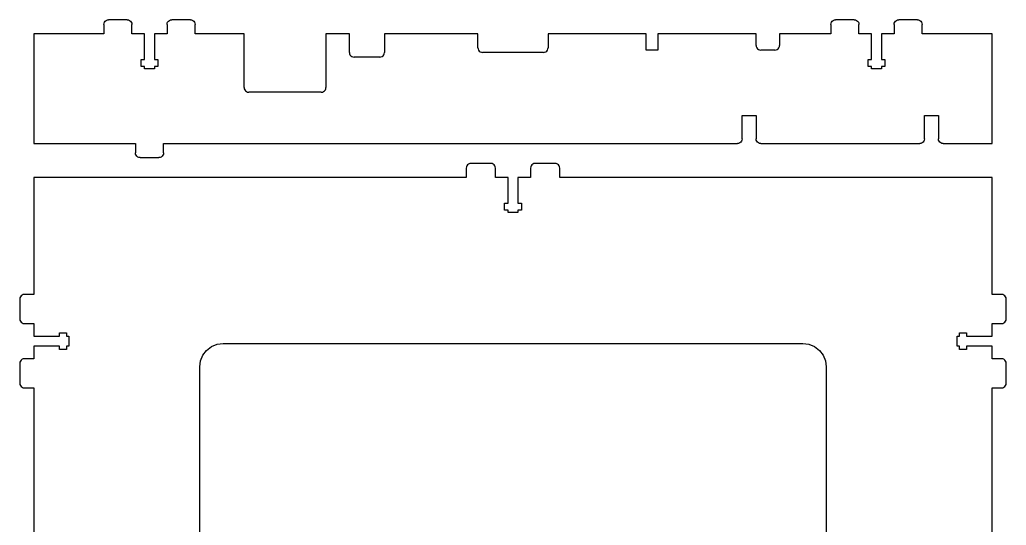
# Model space of a CAD drawing. Header units: metres. Extents: x 2236 to 2658, y -856 to -372.
# Drawn here: x 2236.4 to 2658.4, y -588.5 to -372.2 of the extents above; entities that cross this region are included whole.
import ezdxf

# ---------------------------------------------------------------- set-up
doc = ezdxf.new("R2010")
doc.units = ezdxf.units.M

msp = doc.modelspace()

# ---------------------------------------------------------------- linework, layer by layer
at = {"layer": '2'}
for p, q in [((2427.99, -434.29, 6), (2427.67, -434.7, 6)), ((2428.4, -433.97, 6), (2427.99, -434.29, 6)), ((2428.88, -433.77, 6), (2428.4, -433.97, 6)), ((2429.4, -433.7, 6), (2428.88, -433.77, 6)), ((2437.9, -433.7, 6), (2429.4, -433.7, 6)), ((2438.42, -433.77, 6), (2437.9, -433.7, 6)), ((2438.9, -433.97, 6), (2438.42, -433.77, 6)), ((2439.31, -434.29, 6), (2438.9, -433.97, 6)), ((2439.63, -434.7, 6), (2439.31, -434.29, 6)), ((2455.49, -434.29, 6), (2455.17, -434.7, 6)), ((2455.9, -433.97, 6), (2455.49, -434.29, 6)), ((2456.38, -433.77, 6), (2455.9, -433.97, 6)), ((2456.9, -433.7, 6), (2456.38, -433.77, 6)), ((2465.4, -433.7, 6), (2456.9, -433.7, 6)), ((2465.92, -433.77, 6), (2465.4, -433.7, 6)), ((2466.4, -433.97, 6), (2465.92, -433.77, 6)), ((2466.81, -434.29, 6), (2466.4, -433.97, 6)), ((2467.13, -434.7, 6), (2466.81, -434.29, 6)), ((2427.47, -435.18, 6), (2427.4, -435.7, 6)), ((2427.4, -435.7, 6), (2427.4, -439.7, 6)), ((2427.67, -434.7, 6), (2427.47, -435.18, 6)), ((2439.83, -435.18, 6), (2439.63, -434.7, 6)), ((2439.9, -435.7, 6), (2439.83, -435.18, 6)), ((2439.9, -439.7, 6), (2439.9, -435.7, 6)), ((2454.97, -435.18, 6), (2454.9, -435.7, 6)), ((2454.9, -435.7, 6), (2454.9, -439.7, 6)), ((2455.17, -434.7, 6), (2454.97, -435.18, 6)), ((2467.33, -435.18, 6), (2467.13, -434.7, 6)), ((2467.4, -435.7, 6), (2467.33, -435.18, 6)), ((2467.4, -439.7, 6), (2467.4, -435.7, 6)), ((2242.4, -439.7, 6), (2242.4, -489.7, 6)), ((2427.4, -439.7, 6), (2242.4, -439.7, 6)), ((2445.3, -439.7, 6), (2439.9, -439.7, 6)), ((2445.3, -450.7, 6), (2445.3, -439.7, 6)), ((2454.9, -439.7, 6), (2449.5, -439.7, 6)), ((2449.5, -439.7, 6), (2449.5, -450.7, 6)), ((2652.4, -439.7, 6), (2467.4, -439.7, 6)), ((2652.4, -489.7, 6), (2652.4, -439.7, 6)), ((2443.8, -450.7, 6), (2445.3, -450.7, 6)), ((2443.8, -453.7, 6), (2443.8, -450.7, 6)), ((2449.5, -450.7, 6), (2451, -450.7, 6)), ((2451, -450.7, 6), (2451, -453.7, 6)), ((2445.3, -453.7, 6), (2443.8, -453.7, 6)), ((2445.3, -454.7, 6), (2445.3, -453.7, 6)), ((2449.5, -454.7, 6), (2445.3, -454.7, 6)), ((2451, -453.7, 6), (2449.5, -453.7, 6)), ((2449.5, -453.7, 6), (2449.5, -454.7, 6)), ((2236.47, -491.18, 6), (2236.4, -491.7, 6)), ((2236.4, -491.7, 6), (2236.4, -500.2, 6)), ((2236.67, -490.7, 6), (2236.47, -491.18, 6)), ((2236.99, -490.29, 6), (2236.67, -490.7, 6)), ((2237.4, -489.97, 6), (2236.99, -490.29, 6)), ((2237.88, -489.77, 6), (2237.4, -489.97, 6)), ((2238.4, -489.7, 6), (2237.88, -489.77, 6)), ((2242.4, -489.7, 6), (2238.4, -489.7, 6)), ((2656.4, -489.7, 6), (2652.4, -489.7, 6)), ((2656.92, -489.77, 6), (2656.4, -489.7, 6)), ((2657.4, -489.97, 6), (2656.92, -489.77, 6)), ((2657.81, -490.29, 6), (2657.4, -489.97, 6)), ((2658.13, -490.7, 6), (2657.81, -490.29, 6)), ((2658.33, -491.18, 6), (2658.13, -490.7, 6)), ((2658.4, -491.7, 6), (2658.33, -491.18, 6)), ((2658.4, -500.2, 6), (2658.4, -491.7, 6)), ((2236.4, -500.2, 6), (2236.47, -500.72, 6)), ((2236.47, -500.72, 6), (2236.67, -501.2, 6)), ((2236.67, -501.2, 6), (2236.99, -501.61, 6)), ((2236.99, -501.61, 6), (2237.4, -501.93, 6)), ((2237.4, -501.93, 6), (2237.88, -502.13, 6)), ((2237.88, -502.13, 6), (2238.4, -502.2, 6)), ((2656.4, -502.2, 6), (2656.92, -502.13, 6)), ((2656.92, -502.13, 6), (2657.4, -501.93, 6)), ((2657.4, -501.93, 6), (2657.81, -501.61, 6)), ((2657.81, -501.61, 6), (2658.13, -501.2, 6)), ((2658.13, -501.2, 6), (2658.33, -500.72, 6)), ((2658.33, -500.72, 6), (2658.4, -500.2, 6)), ((2238.4, -502.2, 6), (2242.4, -502.2, 6)), ((2242.4, -502.2, 6), (2242.4, -507.6, 6)), ((2253.4, -507.6, 6), (2253.4, -506.1, 6)), ((2253.4, -506.1, 6), (2256.4, -506.1, 6)), ((2256.4, -506.1, 6), (2256.4, -507.6, 6)), ((2638.4, -507.6, 6), (2638.4, -506.1, 6)), ((2638.4, -506.1, 6), (2641.4, -506.1, 6)), ((2641.4, -506.1, 6), (2641.4, -507.6, 6)), ((2652.4, -507.6, 6), (2652.4, -502.2, 6)), ((2652.4, -502.2, 6), (2656.4, -502.2, 6)), ((2242.4, -507.6, 6), (2253.4, -507.6, 6)), ((2256.4, -507.6, 6), (2257.4, -507.6, 6)), ((2257.4, -507.6, 6), (2257.4, -511.8, 6)), ((2637.4, -511.8, 6), (2637.4, -507.6, 6)), ((2637.4, -507.6, 6), (2638.4, -507.6, 6)), ((2641.4, -507.6, 6), (2652.4, -507.6, 6)), ((2253.4, -511.8, 6), (2242.4, -511.8, 6)), ((2242.4, -511.8, 6), (2242.4, -517.2, 6)), ((2253.4, -513.3, 6), (2253.4, -511.8, 6)), ((2256.4, -513.3, 6), (2253.4, -513.3, 6)), ((2257.4, -511.8, 6), (2256.4, -511.8, 6)), ((2256.4, -511.8, 6), (2256.4, -513.3, 6)), ((2314.74, -515.7, 6), (2316.33, -513.63, 6)), ((2316.33, -513.63, 6), (2318.4, -512.04, 6)), ((2318.4, -512.04, 6), (2320.81, -511.04, 6)), ((2320.81, -511.04, 6), (2323.4, -510.7, 6)), ((2323.4, -510.7, 6), (2571.4, -510.7, 6)), ((2571.4, -510.7, 6), (2573.99, -511.04, 6)), ((2573.99, -511.04, 6), (2576.4, -512.04, 6)), ((2576.4, -512.04, 6), (2578.47, -513.63, 6)), ((2578.47, -513.63, 6), (2580.06, -515.7, 6)), ((2638.4, -511.8, 6), (2637.4, -511.8, 6)), ((2638.4, -513.3, 6), (2638.4, -511.8, 6)), ((2641.4, -513.3, 6), (2638.4, -513.3, 6)), ((2652.4, -511.8, 6), (2641.4, -511.8, 6)), ((2641.4, -511.8, 6), (2641.4, -513.3, 6)), ((2652.4, -517.2, 6), (2652.4, -511.8, 6)), ((2236.47, -518.68, 6), (2236.4, -519.2, 6)), ((2236.67, -518.2, 6), (2236.47, -518.68, 6)), ((2236.99, -517.79, 6), (2236.67, -518.2, 6)), ((2237.4, -517.47, 6), (2236.99, -517.79, 6)), ((2237.88, -517.27, 6), (2237.4, -517.47, 6)), ((2238.4, -517.2, 6), (2237.88, -517.27, 6)), ((2242.4, -517.2, 6), (2238.4, -517.2, 6)), ((2313.4, -520.7, 6), (2313.74, -518.11, 6)), ((2313.74, -518.11, 6), (2314.74, -515.7, 6)), ((2580.06, -515.7, 6), (2581.06, -518.11, 6)), ((2581.06, -518.11, 6), (2581.4, -520.7, 6)), ((2656.4, -517.2, 6), (2652.4, -517.2, 6)), ((2656.92, -517.27, 6), (2656.4, -517.2, 6)), ((2657.4, -517.47, 6), (2656.92, -517.27, 6)), ((2657.81, -517.79, 6), (2657.4, -517.47, 6)), ((2658.13, -518.2, 6), (2657.81, -517.79, 6)), ((2658.33, -518.68, 6), (2658.13, -518.2, 6)), ((2658.4, -519.2, 6), (2658.33, -518.68, 6)), ((2236.4, -519.2, 6), (2236.4, -527.7, 6)), ((2313.4, -768.7, 6), (2313.4, -520.7, 6)), ((2581.4, -520.7, 6), (2581.4, -768.7, 6)), ((2658.4, -527.7, 6), (2658.4, -519.2, 6)), ((2236.4, -527.7, 6), (2236.47, -528.22, 6)), ((2236.47, -528.22, 6), (2236.67, -528.7, 6)), ((2236.67, -528.7, 6), (2236.99, -529.11, 6)), ((2236.99, -529.11, 6), (2237.4, -529.43, 6)), ((2237.4, -529.43, 6), (2237.88, -529.63, 6)), ((2237.88, -529.63, 6), (2238.4, -529.7, 6)), ((2238.4, -529.7, 6), (2242.4, -529.7, 6)), ((2242.4, -529.7, 6), (2242.4, -759.7, 6)), ((2652.4, -759.7, 6), (2652.4, -529.7, 6)), ((2652.4, -529.7, 6), (2656.4, -529.7, 6)), ((2656.4, -529.7, 6), (2656.92, -529.63, 6)), ((2656.92, -529.63, 6), (2657.4, -529.43, 6)), ((2657.4, -529.43, 6), (2657.81, -529.11, 6)), ((2657.81, -529.11, 6), (2658.13, -528.7, 6)), ((2658.13, -528.7, 6), (2658.33, -528.22, 6)), ((2658.33, -528.22, 6), (2658.4, -527.7, 6))]:
    msp.add_line(p, q, dxfattribs=at)
at = {"layer": '5'}
for p, q in [((2272.4, -374.2, 6), (2272.47, -373.68, 6)), ((2272.4, -374.2, 6), (2272.4, -376.2, 6)), ((2272.47, -373.68, 6), (2272.67, -373.2, 6)), ((2272.67, -373.2, 6), (2272.99, -372.79, 6)), ((2272.99, -372.79, 6), (2273.4, -372.47, 6)), ((2273.4, -372.47, 6), (2273.88, -372.27, 6)), ((2273.88, -372.27, 6), (2274.4, -372.2, 6)), ((2282.4, -372.2, 6), (2274.4, -372.2, 6)), ((2282.4, -372.2, 6), (2282.92, -372.27, 6)), ((2282.92, -372.27, 6), (2283.4, -372.47, 6)), ((2283.4, -372.47, 6), (2283.81, -372.79, 6)), ((2283.81, -372.79, 6), (2284.13, -373.2, 6)), ((2284.13, -373.2, 6), (2284.33, -373.68, 6)), ((2284.33, -373.68, 6), (2284.4, -374.2, 6)), ((2284.4, -376.2, 6), (2284.4, -374.2, 6)), ((2299.4, -374.2, 6), (2299.47, -373.68, 6)), ((2299.4, -374.2, 6), (2299.4, -376.2, 6)), ((2299.47, -373.68, 6), (2299.67, -373.2, 6)), ((2299.67, -373.2, 6), (2299.99, -372.79, 6)), ((2299.99, -372.79, 6), (2300.4, -372.47, 6)), ((2300.4, -372.47, 6), (2300.88, -372.27, 6)), ((2300.88, -372.27, 6), (2301.4, -372.2, 6)), ((2309.4, -372.2, 6), (2301.4, -372.2, 6)), ((2309.4, -372.2, 6), (2309.92, -372.27, 6)), ((2309.92, -372.27, 6), (2310.4, -372.47, 6)), ((2310.4, -372.47, 6), (2310.81, -372.79, 6)), ((2310.81, -372.79, 6), (2311.13, -373.2, 6)), ((2311.13, -373.2, 6), (2311.33, -373.68, 6)), ((2311.33, -373.68, 6), (2311.4, -374.2, 6)), ((2311.4, -376.2, 6), (2311.4, -374.2, 6)), ((2583.4, -374.2, 6), (2583.47, -373.68, 6)), ((2583.4, -374.2, 6), (2583.4, -376.2, 6)), ((2583.47, -373.68, 6), (2583.67, -373.2, 6)), ((2583.67, -373.2, 6), (2583.99, -372.79, 6)), ((2583.99, -372.79, 6), (2584.4, -372.47, 6)), ((2584.4, -372.47, 6), (2584.88, -372.27, 6)), ((2584.88, -372.27, 6), (2585.4, -372.2, 6)), ((2593.4, -372.2, 6), (2585.4, -372.2, 6)), ((2593.4, -372.2, 6), (2593.92, -372.27, 6)), ((2593.92, -372.27, 6), (2594.4, -372.47, 6)), ((2594.4, -372.47, 6), (2594.81, -372.79, 6)), ((2594.81, -372.79, 6), (2595.13, -373.2, 6)), ((2595.13, -373.2, 6), (2595.33, -373.68, 6)), ((2595.33, -373.68, 6), (2595.4, -374.2, 6)), ((2595.4, -376.2, 6), (2595.4, -374.2, 6)), ((2610.4, -374.2, 6), (2610.47, -373.68, 6)), ((2610.4, -374.2, 6), (2610.4, -376.2, 6)), ((2610.47, -373.68, 6), (2610.67, -373.2, 6)), ((2610.67, -373.2, 6), (2610.99, -372.79, 6)), ((2610.99, -372.79, 6), (2611.4, -372.47, 6)), ((2611.4, -372.47, 6), (2611.88, -372.27, 6)), ((2611.88, -372.27, 6), (2612.4, -372.2, 6)), ((2620.4, -372.2, 6), (2612.4, -372.2, 6)), ((2620.4, -372.2, 6), (2620.92, -372.27, 6)), ((2620.92, -372.27, 6), (2621.4, -372.47, 6)), ((2621.4, -372.47, 6), (2621.81, -372.79, 6)), ((2621.81, -372.79, 6), (2622.13, -373.2, 6)), ((2622.13, -373.2, 6), (2622.33, -373.68, 6)), ((2622.33, -373.68, 6), (2622.4, -374.2, 6)), ((2622.4, -376.2, 6), (2622.4, -374.2, 6)), ((2242.4, -378.2, 6), (2242.4, -425.2, 6)), ((2272.4, -378.2, 6), (2242.4, -378.2, 6)), ((2272.4, -376.2, 6), (2272.4, -378.2, 6)), ((2284.4, -378.2, 6), (2284.4, -376.2, 6)), ((2289.8, -378.2, 6), (2284.4, -378.2, 6)), ((2289.8, -389.2, 6), (2289.8, -378.2, 6)), ((2299.4, -378.2, 6), (2294, -378.2, 6)), ((2294, -378.2, 6), (2294, -389.2, 6)), ((2299.4, -376.2, 6), (2299.4, -378.2, 6)), ((2311.4, -378.2, 6), (2311.4, -376.2, 6)), ((2332.4, -378.2, 6), (2311.4, -378.2, 6)), ((2332.4, -401.2, 6), (2332.4, -378.2, 6)), ((2377.4, -378.2, 6), (2367.4, -378.2, 6)), ((2367.4, -378.2, 6), (2367.4, -401.2, 6)), ((2377.4, -386.2, 6), (2377.4, -378.2, 6)), ((2432.4, -378.2, 6), (2392.4, -378.2, 6)), ((2392.4, -378.2, 6), (2392.4, -386.2, 6)), ((2432.4, -384.2, 6), (2432.4, -378.2, 6)), ((2462.4, -378.2, 6), (2462.4, -384.2, 6)), ((2504.4, -378.2, 6), (2462.4, -378.2, 6)), ((2504.4, -385.2, 6), (2504.4, -378.2, 6)), ((2551.4, -378.2, 6), (2509.4, -378.2, 6)), ((2509.4, -378.2, 6), (2509.4, -385.2, 6)), ((2551.4, -383.2, 6), (2551.4, -378.2, 6)), ((2583.4, -378.2, 6), (2561.4, -378.2, 6)), ((2561.4, -378.2, 6), (2561.4, -383.2, 6)), ((2583.4, -376.2, 6), (2583.4, -378.2, 6)), ((2595.4, -378.2, 6), (2595.4, -376.2, 6)), ((2600.8, -378.2, 6), (2595.4, -378.2, 6)), ((2600.8, -389.2, 6), (2600.8, -378.2, 6)), ((2605, -378.2, 6), (2605, -389.2, 6)), ((2610.4, -378.2, 6), (2605, -378.2, 6)), ((2610.4, -376.2, 6), (2610.4, -378.2, 6)), ((2622.4, -378.2, 6), (2622.4, -376.2, 6)), ((2652.4, -378.2, 6), (2622.4, -378.2, 6)), ((2652.4, -425.2, 6), (2652.4, -378.2, 6)), ((2551.4, -383.2, 6), (2551.47, -383.72, 6)), ((2551.47, -383.72, 6), (2551.67, -384.2, 6)), ((2561.13, -384.2, 6), (2561.33, -383.72, 6)), ((2561.33, -383.72, 6), (2561.4, -383.2, 6)), ((2377.4, -386.2, 6), (2377.47, -386.72, 6)), ((2377.47, -386.72, 6), (2377.67, -387.2, 6)), ((2377.67, -387.2, 6), (2377.99, -387.61, 6)), ((2377.99, -387.61, 6), (2378.4, -387.93, 6)), ((2378.4, -387.93, 6), (2378.88, -388.13, 6)), ((2378.88, -388.13, 6), (2379.4, -388.2, 6)), ((2390.4, -388.2, 6), (2379.4, -388.2, 6)), ((2390.4, -388.2, 6), (2390.92, -388.13, 6)), ((2390.92, -388.13, 6), (2391.4, -387.93, 6)), ((2391.4, -387.93, 6), (2391.81, -387.61, 6)), ((2391.81, -387.61, 6), (2392.13, -387.2, 6)), ((2392.13, -387.2, 6), (2392.33, -386.72, 6)), ((2392.33, -386.72, 6), (2392.4, -386.2, 6)), ((2432.4, -384.2, 6), (2432.47, -384.72, 6)), ((2432.47, -384.72, 6), (2432.67, -385.2, 6)), ((2432.67, -385.2, 6), (2432.99, -385.61, 6)), ((2432.99, -385.61, 6), (2433.4, -385.93, 6)), ((2433.4, -385.93, 6), (2433.88, -386.13, 6)), ((2433.88, -386.13, 6), (2434.4, -386.2, 6)), ((2460.4, -386.2, 6), (2434.4, -386.2, 6)), ((2460.4, -386.2, 6), (2460.92, -386.13, 6)), ((2460.92, -386.13, 6), (2461.4, -385.93, 6)), ((2461.4, -385.93, 6), (2461.81, -385.61, 6)), ((2461.81, -385.61, 6), (2462.13, -385.2, 6)), ((2462.13, -385.2, 6), (2462.33, -384.72, 6)), ((2462.33, -384.72, 6), (2462.4, -384.2, 6)), ((2509.4, -385.2, 6), (2504.4, -385.2, 6)), ((2551.67, -384.2, 6), (2551.99, -384.61, 6)), ((2551.99, -384.61, 6), (2552.4, -384.93, 6)), ((2552.4, -384.93, 6), (2552.88, -385.13, 6)), ((2552.88, -385.13, 6), (2553.4, -385.2, 6)), ((2559.4, -385.2, 6), (2553.4, -385.2, 6)), ((2559.4, -385.2, 6), (2559.92, -385.13, 6)), ((2559.92, -385.13, 6), (2560.4, -384.93, 6)), ((2560.4, -384.93, 6), (2560.81, -384.61, 6)), ((2560.81, -384.61, 6), (2561.13, -384.2, 6)), ((2288.3, -392.2, 6), (2288.3, -389.2, 6)), ((2288.3, -389.2, 6), (2289.8, -389.2, 6)), ((2289.8, -392.2, 6), (2288.3, -392.2, 6)), ((2289.8, -393.2, 6), (2289.8, -392.2, 6)), ((2294, -389.2, 6), (2295.5, -389.2, 6)), ((2295.5, -392.2, 6), (2294, -392.2, 6)), ((2294, -392.2, 6), (2294, -393.2, 6)), ((2295.5, -389.2, 6), (2295.5, -392.2, 6)), ((2599.3, -389.2, 6), (2600.8, -389.2, 6)), ((2599.3, -392.2, 6), (2599.3, -389.2, 6)), ((2600.8, -392.2, 6), (2599.3, -392.2, 6)), ((2600.8, -393.2, 6), (2600.8, -392.2, 6)), ((2605, -389.2, 6), (2606.5, -389.2, 6)), ((2605, -392.2, 6), (2605, -393.2, 6)), ((2606.5, -392.2, 6), (2605, -392.2, 6)), ((2606.5, -389.2, 6), (2606.5, -392.2, 6)), ((2294, -393.2, 6), (2289.8, -393.2, 6)), ((2605, -393.2, 6), (2600.8, -393.2, 6)), ((2332.4, -401.2, 6), (2332.47, -401.72, 6)), ((2332.47, -401.72, 6), (2332.67, -402.2, 6)), ((2332.67, -402.2, 6), (2332.99, -402.61, 6)), ((2332.99, -402.61, 6), (2333.4, -402.93, 6)), ((2333.4, -402.93, 6), (2333.88, -403.13, 6)), ((2333.88, -403.13, 6), (2334.4, -403.2, 6)), ((2365.4, -403.2, 6), (2334.4, -403.2, 6)), ((2365.4, -403.2, 6), (2365.92, -403.13, 6)), ((2365.92, -403.13, 6), (2366.4, -402.93, 6)), ((2366.4, -402.93, 6), (2366.81, -402.61, 6)), ((2366.81, -402.61, 6), (2367.13, -402.2, 6)), ((2367.13, -402.2, 6), (2367.33, -401.72, 6)), ((2367.33, -401.72, 6), (2367.4, -401.2, 6)), ((2545.4, -423.2, 6), (2545.4, -413.2, 6)), ((2545.4, -413.2, 6), (2551.4, -413.2, 6)), ((2551.4, -413.2, 6), (2551.4, -423.2, 6)), ((2623.4, -423.2, 6), (2623.4, -413.2, 6)), ((2623.4, -413.2, 6), (2629.4, -413.2, 6)), ((2629.4, -413.2, 6), (2629.4, -423.2, 6)), ((2242.4, -425.2, 6), (2285.9, -425.2, 6)), ((2285.9, -425.2, 6), (2285.9, -429.2, 6)), ((2297.9, -429.2, 6), (2297.9, -425.2, 6)), ((2297.9, -425.2, 6), (2543.4, -425.2, 6)), ((2543.92, -425.13, 6), (2543.4, -425.2, 6)), ((2544.4, -424.93, 6), (2543.92, -425.13, 6)), ((2544.81, -424.61, 6), (2544.4, -424.93, 6)), ((2545.13, -424.2, 6), (2544.81, -424.61, 6)), ((2545.33, -423.72, 6), (2545.13, -424.2, 6)), ((2545.4, -423.2, 6), (2545.33, -423.72, 6)), ((2551.47, -423.72, 6), (2551.4, -423.2, 6)), ((2551.67, -424.2, 6), (2551.47, -423.72, 6)), ((2551.99, -424.61, 6), (2551.67, -424.2, 6)), ((2552.4, -424.93, 6), (2551.99, -424.61, 6)), ((2552.88, -425.13, 6), (2552.4, -424.93, 6)), ((2553.4, -425.2, 6), (2552.88, -425.13, 6)), ((2553.4, -425.2, 6), (2621.4, -425.2, 6)), ((2621.92, -425.13, 6), (2621.4, -425.2, 6)), ((2622.4, -424.93, 6), (2621.92, -425.13, 6)), ((2622.81, -424.61, 6), (2622.4, -424.93, 6)), ((2623.13, -424.2, 6), (2622.81, -424.61, 6)), ((2623.33, -423.72, 6), (2623.13, -424.2, 6)), ((2623.4, -423.2, 6), (2623.33, -423.72, 6)), ((2629.47, -423.72, 6), (2629.4, -423.2, 6)), ((2629.67, -424.2, 6), (2629.47, -423.72, 6)), ((2629.99, -424.61, 6), (2629.67, -424.2, 6)), ((2630.4, -424.93, 6), (2629.99, -424.61, 6)), ((2630.88, -425.13, 6), (2630.4, -424.93, 6)), ((2631.4, -425.2, 6), (2630.88, -425.13, 6)), ((2631.4, -425.2, 6), (2652.4, -425.2, 6)), ((2285.97, -429.72, 6), (2285.9, -429.2, 6)), ((2286.17, -430.2, 6), (2285.97, -429.72, 6)), ((2286.49, -430.61, 6), (2286.17, -430.2, 6)), ((2297.63, -430.2, 6), (2297.31, -430.61, 6)), ((2297.83, -429.72, 6), (2297.63, -430.2, 6)), ((2297.9, -429.2, 6), (2297.83, -429.72, 6)), ((2286.9, -430.93, 6), (2286.49, -430.61, 6)), ((2287.38, -431.13, 6), (2286.9, -430.93, 6)), ((2287.9, -431.2, 6), (2287.38, -431.13, 6)), ((2287.9, -431.2, 6), (2295.9, -431.2, 6)), ((2296.42, -431.13, 6), (2295.9, -431.2, 6)), ((2296.9, -430.93, 6), (2296.42, -431.13, 6)), ((2297.31, -430.61, 6), (2296.9, -430.93, 6))]:
    msp.add_line(p, q, dxfattribs=at)

doc.saveas('drawing.dxf')
